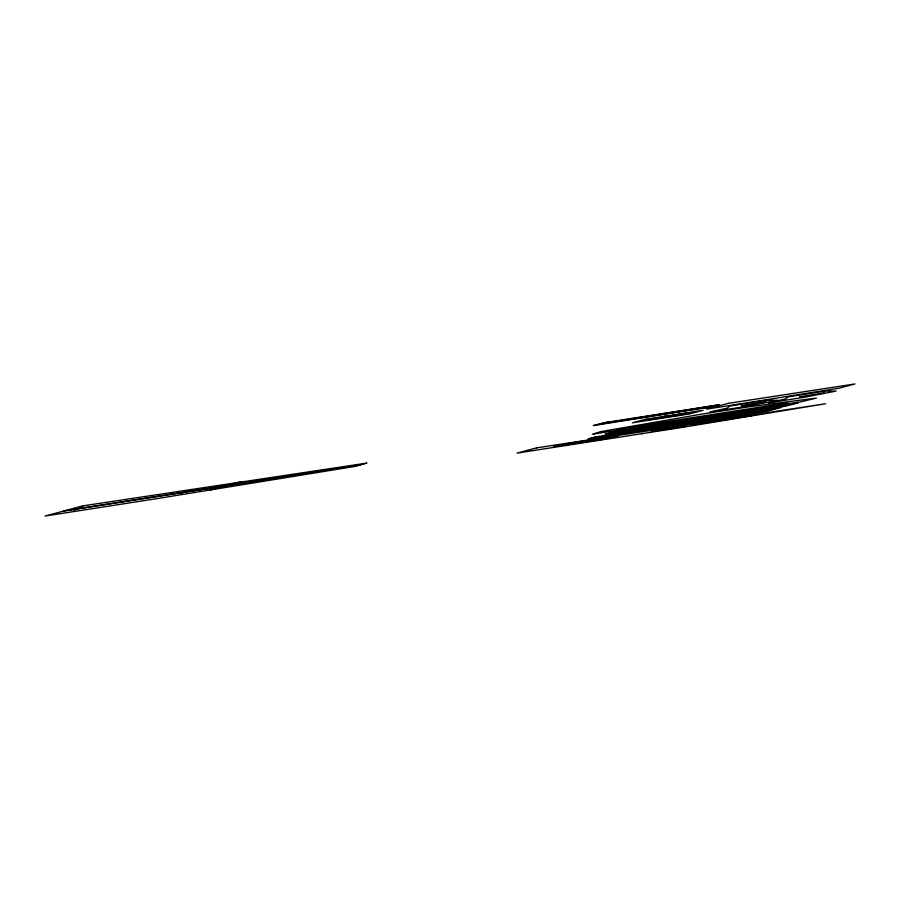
<?xml version="1.0" encoding="UTF-8"?>
<svg xmlns="http://www.w3.org/2000/svg" width="900" height="900" viewBox="0 0 900 900"><rect width="100%" height="100%" fill="white"/><g stroke="black" fill="none" stroke-linecap="round" stroke-linejoin="round"><path stroke-width="1.35" d="M693.135 424.879L704.891 422.348L756.101 414.754M677.396 424.463L699.548 421.571L677.43 424.485M756.101 414.787L693.191 424.912M178.47 493.504L182.7 492.795L178.493 493.526M225.934 485.662L241.357 481.59M210.049 489.994L225.518 485.921M664.403 416.317L665.55 416.014M694.71 411.604L695.857 411.3M641.666 433.721L642.589 433.474M800.887 396.495L799.74 396.799L824.456 392.827L823.309 393.131M606.589 422.516C603.923 423.056 613.564 421.346 606.847 422.606M81.664 507.769L79.627 508.174L82.406 507.656M81.788 507.904L83.846 507.488L82.552 507.634M704.925 407.914L702.889 408.319L704.16 408.184M705.049 408.037L707.107 407.632L705.814 407.779M711.877 406.114C718.178 405.236 705.915 407.093 712.001 406.249M601.268 424.035C594.304 425.216 604.969 423.709 601.414 424.012M705.679 407.801L704.295 408.161M186.817 491.411L184.061 491.918L185.299 491.805M185.445 491.782L188.246 491.254L186.964 491.389M685.957 413.19L646.211 420.075L680.029 415.001L690.784 412.627L686.452 413.111M616.298 430.493L777.96 405.349M654.683 425.79L646.043 427.298L668.205 424.418L654.952 425.756M678.859 422.032L670.241 423.529L692.381 420.66L679.117 421.988M637.695 430.481L629.077 431.978L651.206 429.109L637.954 430.436M613.35 436.387L569.779 443.194L553.635 446.636L604.508 439.031L618.165 435.825L613.845 436.32M729.63 406.069L727.211 408.139L710.134 411.998L745.594 406.53L777.724 400.275L766.316 400.309L729.653 406.058M787.916 396.877L785.498 398.959L768.364 402.863L804.431 397.249L836.01 391.095L824.602 391.118L787.995 396.855M651.566 431.46L674.528 428.04L684.956 425.498L661.961 428.951L651.566 431.46M653.242 428.209L675.383 425.351L653.242 428.209M694.406 419.76L716.546 416.902L694.451 419.749M701.584 420.694L723.724 417.836L701.584 420.694M718.582 416.002L740.722 413.145L718.627 415.991M724.59 417.116L762.154 411.581L771.232 409.399L724.691 417.082M741.577 412.425L779.141 406.901L788.22 404.719L741.577 412.425M74.093 509.738L78.311 509.051L74.171 509.715M82.609 505.912L64.282 510.806L361.181 464.625L366.907 463.084L82.609 505.912M63.326 511.144L45 516.049L156.667 498.679L354.499 466.493L360.225 464.963L63.326 511.144M597.825 424.395L593.235 425.621L712.327 406.586L597.825 424.395M604.766 422.595L600.188 423.821L719.28 404.786L604.766 422.595M536.524 447.896L517.05 453.105L678.712 427.95L825.683 403.718L536.524 447.896M645.874 419.197L632.408 422.798L689.659 413.899L703.136 410.299L645.874 419.197M600.806 431.618L592.729 434.16L615.623 430.594L624.791 428.152L787.793 402.795L778.635 405.236L801.54 401.681L816.356 398.093L748.192 406.901L701.044 414.236L600.806 431.618M612.09 432.293L605.227 434.126L733.342 414.709L785.7 406.17L798.21 402.829L612.09 432.293M595.091 436.984L588.24 438.817L716.344 419.4L768.712 410.861L781.211 407.509L595.091 436.984M728.539 403.301L706.77 409.129L838.969 388.238L855 383.951L728.539 403.301M742.601 405.686L741.454 405.99L766.181 402.019L742.601 405.686M683.325 426.532L679.894 427.444L686.7 426.004L683.325 426.532M693.641 423.776L690.199 424.688L697.005 423.248L693.641 423.776"/></g></svg>
